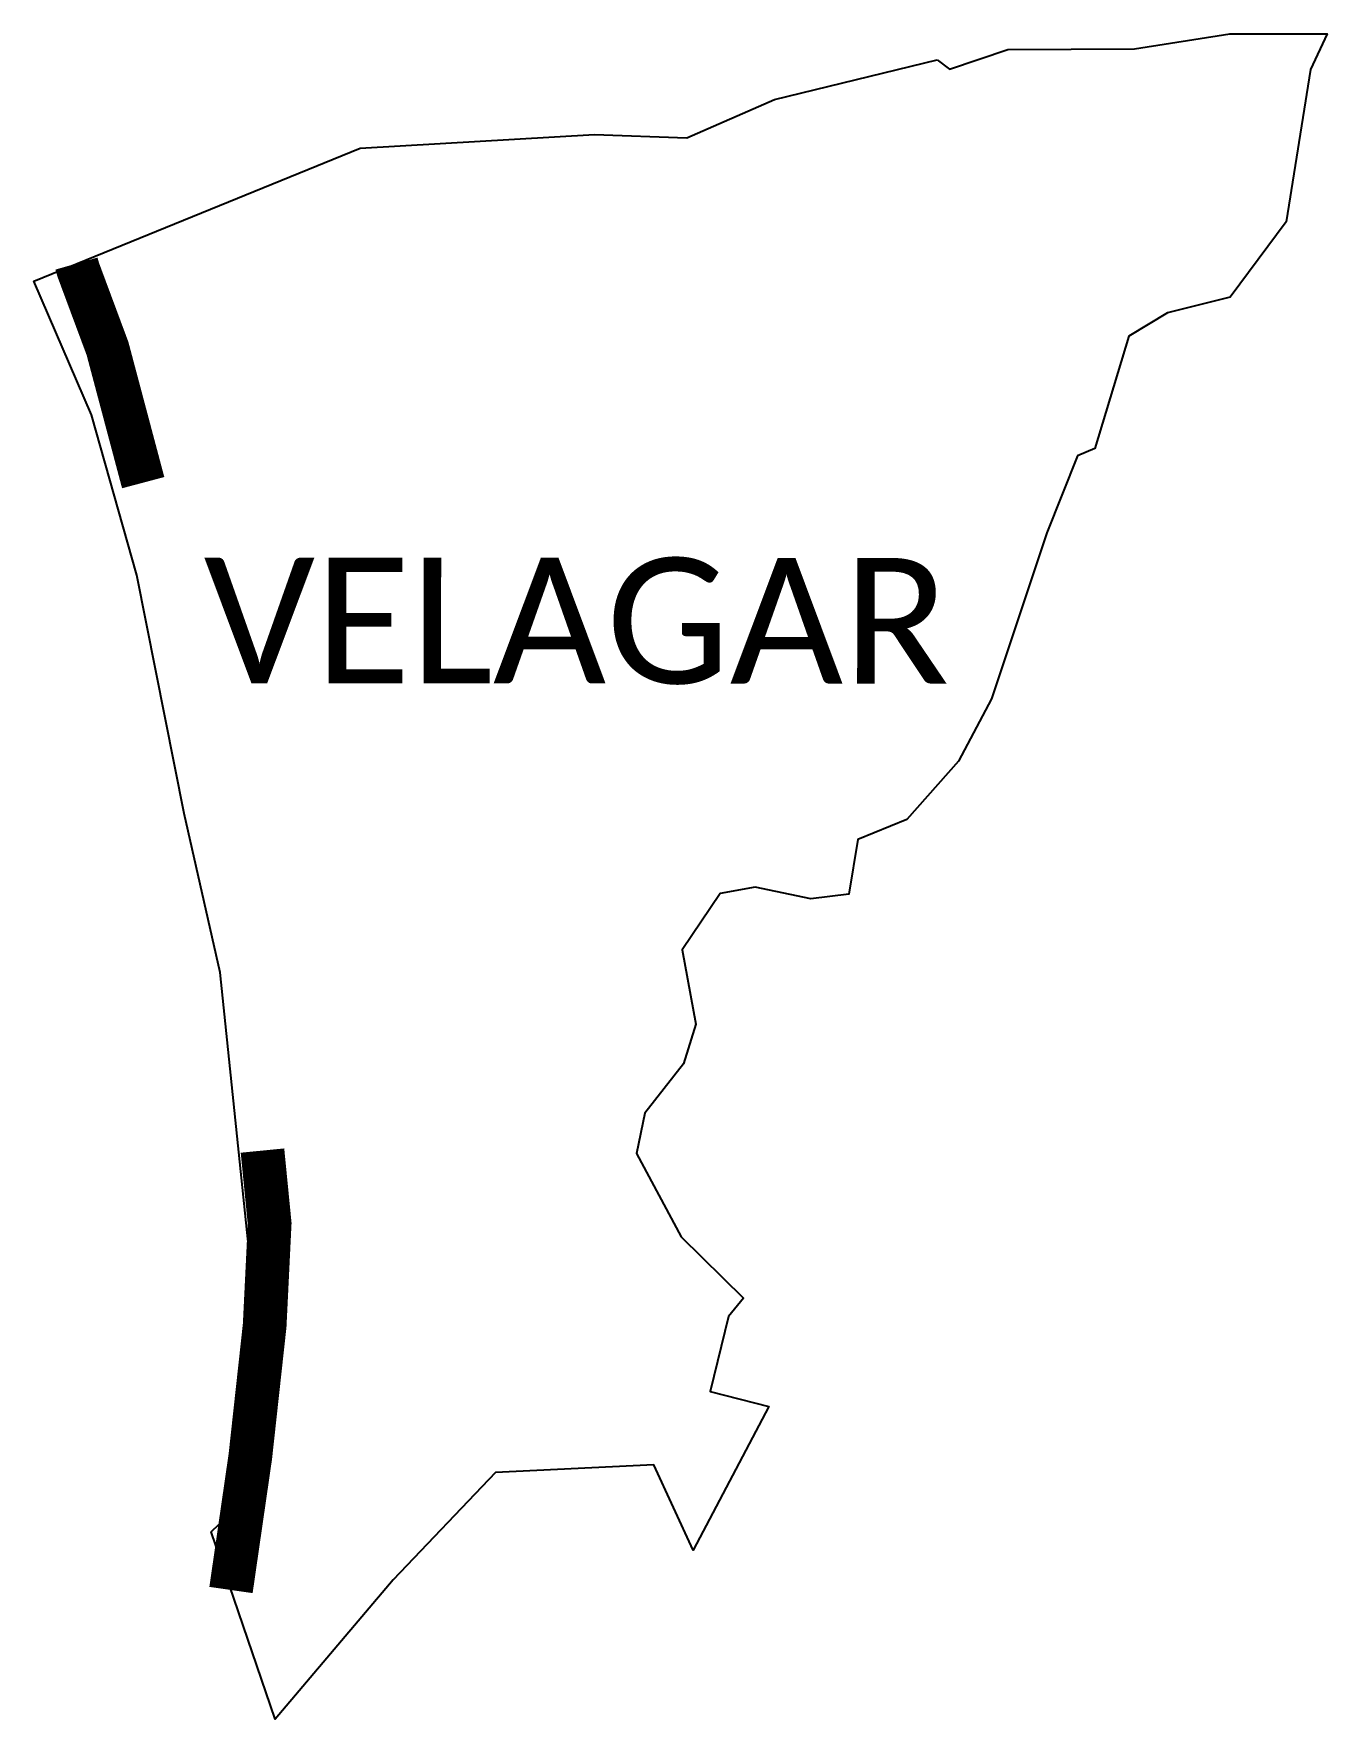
# Model space of a CAD drawing. Header units: metres. Extents: x 356579 to 358058, y 1742252 to 1744179.
import ezdxf

# ---------------------------------------------------------------- set-up
doc = ezdxf.new("R2010")
doc.units = ezdxf.units.M
for name, color, linetype in [('UNPROTECTED', 130, 'Continuous'), ('village', 3, 'Continuous'), ('VILLAGE NAME', 250, 'Continuous')]:
    doc.layers.add(name, color=color, linetype=linetype)

msp = doc.modelspace()

# ---------------------------------------------------------------- linework, layer by layer
at = {"layer": 'UNPROTECTED', "const_width": 50, "flags": 128}
for points in [[(356628, 1743916.2), (356630, 1743909.2), (356663.5, 1743819.1), (356704.3, 1743665.7)], [(356840.7, 1742901.9), (356848.9, 1742818.5), (356843.2, 1742701.8), (356826.8, 1742552), (356804.7, 1742399.4)]]:
    msp.add_lwpolyline(points, dxfattribs=at)
at = {"layer": 'village'}
msp.add_lwpolyline([(357426.2, 1744103.7), (357612.3, 1744149.1)], dxfattribs=at)
for points in [[(357612.3, 1744149.1, 0), (357626.4, 1744138.6, 0), (357693, 1744161, 0), (357838, 1744161.9, 0), (357946.7, 1744179.1, 0), (358058.3, 1744178.8, 0), (358038.9, 1744138, 0), (358011.4, 1743963.9, 0), (357947.1, 1743877.8, 0), (357875.4, 1743859.9, 0), (357831.3, 1743833.1, 0), (357792.3, 1743704.9, 0), (357772.5, 1743696.3, 0), (357737.6, 1743608.3, 0), (357674.4, 1743418.5, 0), (357636.7, 1743347.1, 0), (357577.5, 1743280.6, 0), (357521.3, 1743257.8, 0), (357511.1, 1743195.1, 0), (357467.6, 1743189.6, 0), (357404.2, 1743203.2, 0), (357364, 1743196, 0), (357320.7, 1743131.4, 0), (357336.1, 1743046.4, 0), (357322, 1743001, 0), (357277.9, 1742944.8, 0), (357268.3, 1742898.4, 0), (357319.5, 1742803.4, 0), (357390.7, 1742733.3, 0), (357373.6, 1742712.2, 0), (357352.5, 1742626.3, 0), (357419.7, 1742609.1, 0), (357333.3, 1742445, 0), (357288.3, 1742542.5, 0), (357107.1, 1742533.9, 0), (356990.1, 1742411, 0), (356855.4, 1742251.5, 0), (356782, 1742465.8, 0), (356810.2, 1742492.8, 0)], [(356810.2, 1742492.8, 0), (356831.2, 1742731.4, 0), (356792.2, 1743105.4, 0), (356751.2, 1743287.4, 0), (356696.9, 1743559.8, 0), (356645.1, 1743743.1, 0), (356579.1, 1743896.3, 0), (356952.3, 1744048.3, 0), (357220.3, 1744063.9, 0), (357325.8, 1744060.2, 0), (357426.2, 1744103.7, 0)]]:
    msp.add_polyline3d(points, dxfattribs=at)

# ---------------------------------------------------------------- texts
at = {"layer": 'VILLAGE NAME', "color": 7, "insert": (356773.6, 1743579.9), "char_height": 143.7, "attachment_point": 1, "rotation": 359.9793}
msp.add_mtext_dynamic_manual_height_columns('{\\fCalibri|b0|i0|c0|p34;VELAGAR}', width=1418, gutter_width=718.5, heights=[0], dxfattribs=at)

doc.saveas('drawing.dxf')
